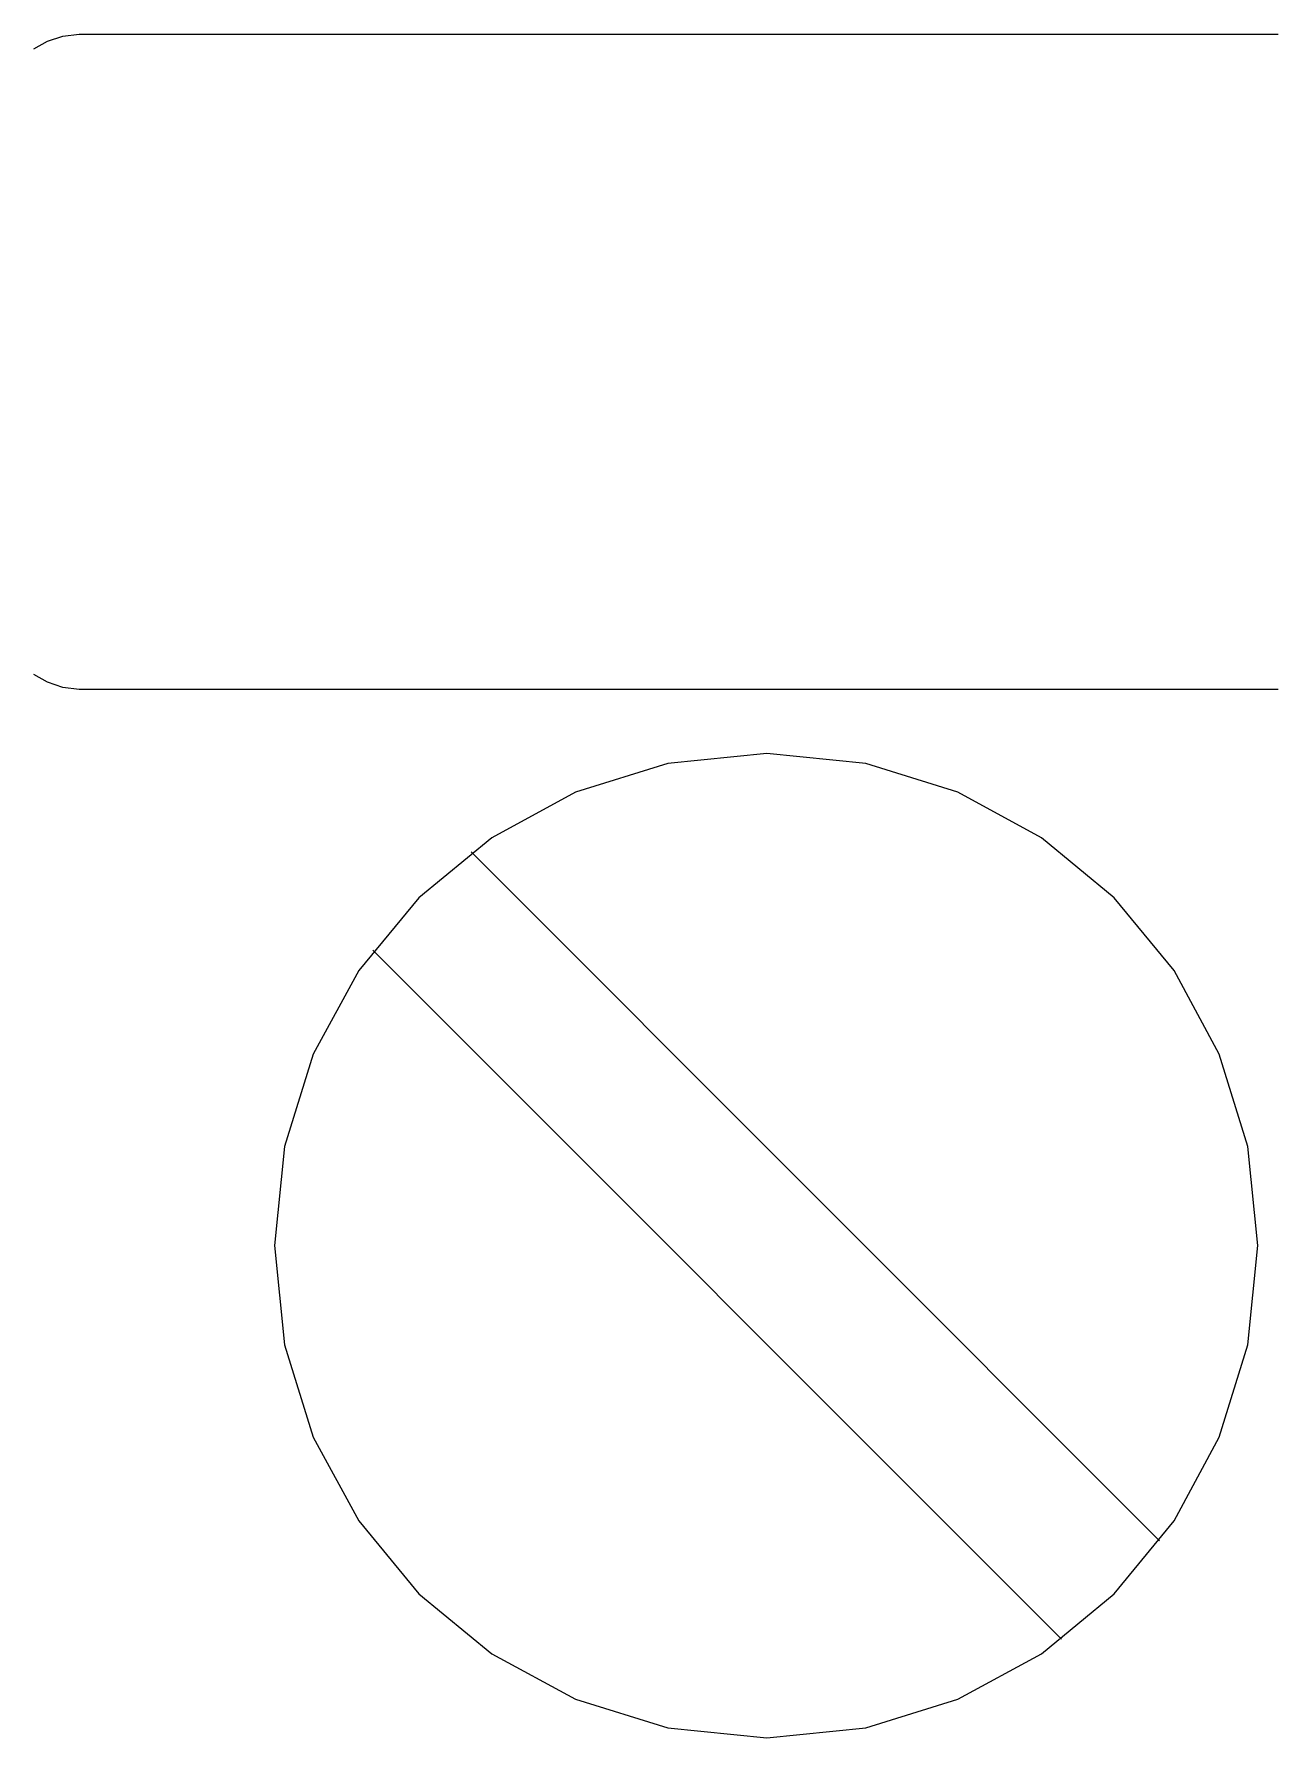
# Model space of a CAD drawing. Extents: x 1 to 47.7, y 0.2 to 35.
# Drawn here: x 34.971 to 35.393, y 17.567 to 18.146 of the extents above; entities that cross this region are included whole.
import ezdxf

# ---------------------------------------------------------------- set-up
doc = ezdxf.new("R2010")
doc.units = 0
doc.header["$MEASUREMENT"] = 0
for name, color, linetype in [('5_1___24__TARGET_LEDS___12', 7, 'CONTINUOUS'), ('6_2___8__INDEPENDENT_INPUT', 7, 'CONTINUOUS'), ('6_3___8__OPTOISO_INDEPENDE', 7, 'CONTINUOUS'), ('6_4___24__OPTOISO_INDEPEND', 7, 'CONTINUOUS'), ('6_5___8__INDEPENDENT_INPUT', 7, 'CONTINUOUS'), ('6_6___8__INDEPENDENT_INPUT', 7, 'CONTINUOUS'), ('6_7___8__OPTOISO_INDEPENDE', 7, 'CONTINUOUS'), ('6_8___8__OPTOISO_INDEPENDE', 7, 'CONTINUOUS')]:
    doc.layers.add(name, color=color, linetype=linetype)

msp = doc.modelspace()

# ---------------------------------------------------------------- linework, layer by layer
at = {"layer": '5_1___24__TARGET_LEDS___12'}
for points in [[(34.97086, 18.14137), (34.97558, 18.144), (34.98076, 18.14572), (34.98632, 18.14642), (34.99907, 18.14643), (35.0384, 18.14643), (35.09721, 18.14643), (35.16724, 18.14643), (35.24023, 18.14643), (35.3079, 18.14643), (35.36199, 18.14643), (35.39423, 18.14643)], [(35.39423, 17.92359), (35.36199, 17.92359), (35.3079, 17.92359), (35.24023, 17.92359), (35.16724, 17.92359), (35.09721, 17.92359), (35.0384, 17.92359), (34.99907, 17.92359), (34.98632, 17.9236), (34.98076, 17.9243), (34.97558, 17.92602), (34.97086, 17.92866)], [(35.35392, 17.63406), (35.11966, 17.86833)], [(35.3205, 17.60064), (35.08623, 17.83491)]]:
    msp.add_lwpolyline(points, dxfattribs=at)
msp.add_lwpolyline([(35.22027, 17.56706), (35.25395, 17.57046), (35.28532, 17.58021), (35.3137, 17.59564), (35.33842, 17.61609), (35.35882, 17.64086), (35.37422, 17.6693), (35.38395, 17.70073), (35.38734, 17.73449), (35.38395, 17.76819), (35.37422, 17.79958), (35.35882, 17.82799), (35.33842, 17.85275), (35.3137, 17.87317), (35.28532, 17.8886), (35.25395, 17.89835), (35.22027, 17.90175), (35.18656, 17.89835), (35.15515, 17.8886), (35.12671, 17.87317), (35.10191, 17.85275), (35.08145, 17.82799), (35.06599, 17.79958), (35.05622, 17.76819), (35.05282, 17.73449), (35.05622, 17.70073), (35.06599, 17.6693), (35.08145, 17.64086), (35.10191, 17.61609), (35.12671, 17.59564), (35.15515, 17.58021), (35.18656, 17.57046)], close=True, dxfattribs=at)
at = {"layer": '6_2___8__INDEPENDENT_INPUT'}
for points in [[(34.97086, 18.14137), (34.97558, 18.144), (34.98076, 18.14572), (34.98632, 18.14642), (34.99907, 18.14643), (35.0384, 18.14643), (35.09721, 18.14643), (35.16724, 18.14643), (35.24023, 18.14643), (35.3079, 18.14643), (35.36199, 18.14643), (35.39423, 18.14643)], [(35.39423, 17.92359), (35.36199, 17.92359), (35.3079, 17.92359), (35.24023, 17.92359), (35.16724, 17.92359), (35.09721, 17.92359), (35.0384, 17.92359), (34.99907, 17.92359), (34.98632, 17.9236), (34.98076, 17.9243), (34.97558, 17.92602), (34.97086, 17.92866)], [(35.35392, 17.63406), (35.11966, 17.86833)], [(35.3205, 17.60064), (35.08623, 17.83491)]]:
    msp.add_lwpolyline(points, dxfattribs=at)
msp.add_lwpolyline([(35.22027, 17.56706), (35.25395, 17.57046), (35.28532, 17.58021), (35.3137, 17.59564), (35.33842, 17.61609), (35.35882, 17.64086), (35.37422, 17.6693), (35.38395, 17.70073), (35.38734, 17.73449), (35.38395, 17.76819), (35.37422, 17.79958), (35.35882, 17.82799), (35.33842, 17.85275), (35.3137, 17.87317), (35.28532, 17.8886), (35.25395, 17.89835), (35.22027, 17.90175), (35.18656, 17.89835), (35.15515, 17.8886), (35.12671, 17.87317), (35.10191, 17.85275), (35.08145, 17.82799), (35.06599, 17.79958), (35.05622, 17.76819), (35.05282, 17.73449), (35.05622, 17.70073), (35.06599, 17.6693), (35.08145, 17.64086), (35.10191, 17.61609), (35.12671, 17.59564), (35.15515, 17.58021), (35.18656, 17.57046)], close=True, dxfattribs=at)
at = {"layer": '6_3___8__OPTOISO_INDEPENDE'}
for points in [[(34.97086, 18.14137), (34.97558, 18.144), (34.98076, 18.14572), (34.98632, 18.14642), (34.99907, 18.14643), (35.0384, 18.14643), (35.09721, 18.14643), (35.16724, 18.14643), (35.24023, 18.14643), (35.3079, 18.14643), (35.36199, 18.14643), (35.39423, 18.14643)], [(35.39423, 17.92359), (35.36199, 17.92359), (35.3079, 17.92359), (35.24023, 17.92359), (35.16724, 17.92359), (35.09721, 17.92359), (35.0384, 17.92359), (34.99907, 17.92359), (34.98632, 17.9236), (34.98076, 17.9243), (34.97558, 17.92602), (34.97086, 17.92866)], [(35.35392, 17.63406), (35.11966, 17.86833)], [(35.3205, 17.60064), (35.08623, 17.83491)]]:
    msp.add_lwpolyline(points, dxfattribs=at)
msp.add_lwpolyline([(35.22027, 17.56706), (35.25395, 17.57046), (35.28532, 17.58021), (35.3137, 17.59564), (35.33842, 17.61609), (35.35882, 17.64086), (35.37422, 17.6693), (35.38395, 17.70073), (35.38734, 17.73449), (35.38395, 17.76819), (35.37422, 17.79958), (35.35882, 17.82799), (35.33842, 17.85275), (35.3137, 17.87317), (35.28532, 17.8886), (35.25395, 17.89835), (35.22027, 17.90175), (35.18656, 17.89835), (35.15515, 17.8886), (35.12671, 17.87317), (35.10191, 17.85275), (35.08145, 17.82799), (35.06599, 17.79958), (35.05622, 17.76819), (35.05282, 17.73449), (35.05622, 17.70073), (35.06599, 17.6693), (35.08145, 17.64086), (35.10191, 17.61609), (35.12671, 17.59564), (35.15515, 17.58021), (35.18656, 17.57046)], close=True, dxfattribs=at)
at = {"layer": '6_4___24__OPTOISO_INDEPEND'}
for points in [[(34.97086, 18.14137), (34.97558, 18.144), (34.98076, 18.14572), (34.98632, 18.14642), (34.99907, 18.14643), (35.0384, 18.14643), (35.09721, 18.14643), (35.16724, 18.14643), (35.24023, 18.14643), (35.3079, 18.14643), (35.36199, 18.14643), (35.39423, 18.14643)], [(35.39423, 17.92359), (35.36199, 17.92359), (35.3079, 17.92359), (35.24023, 17.92359), (35.16724, 17.92359), (35.09721, 17.92359), (35.0384, 17.92359), (34.99907, 17.92359), (34.98632, 17.9236), (34.98076, 17.9243), (34.97558, 17.92602), (34.97086, 17.92866)], [(35.35392, 17.63406), (35.11966, 17.86833)], [(35.3205, 17.60064), (35.08623, 17.83491)]]:
    msp.add_lwpolyline(points, dxfattribs=at)
msp.add_lwpolyline([(35.22027, 17.56706), (35.25395, 17.57046), (35.28532, 17.58021), (35.3137, 17.59564), (35.33842, 17.61609), (35.35882, 17.64086), (35.37422, 17.6693), (35.38395, 17.70073), (35.38734, 17.73449), (35.38395, 17.76819), (35.37422, 17.79958), (35.35882, 17.82799), (35.33842, 17.85275), (35.3137, 17.87317), (35.28532, 17.8886), (35.25395, 17.89835), (35.22027, 17.90175), (35.18656, 17.89835), (35.15515, 17.8886), (35.12671, 17.87317), (35.10191, 17.85275), (35.08145, 17.82799), (35.06599, 17.79958), (35.05622, 17.76819), (35.05282, 17.73449), (35.05622, 17.70073), (35.06599, 17.6693), (35.08145, 17.64086), (35.10191, 17.61609), (35.12671, 17.59564), (35.15515, 17.58021), (35.18656, 17.57046)], close=True, dxfattribs=at)
at = {"layer": '6_5___8__INDEPENDENT_INPUT'}
for points in [[(34.97086, 18.14137), (34.97558, 18.144), (34.98076, 18.14572), (34.98632, 18.14642), (34.99907, 18.14643), (35.0384, 18.14643), (35.09721, 18.14643), (35.16724, 18.14643), (35.24023, 18.14643), (35.3079, 18.14643), (35.36199, 18.14643), (35.39423, 18.14643)], [(35.39423, 17.92359), (35.36199, 17.92359), (35.3079, 17.92359), (35.24023, 17.92359), (35.16724, 17.92359), (35.09721, 17.92359), (35.0384, 17.92359), (34.99907, 17.92359), (34.98632, 17.9236), (34.98076, 17.9243), (34.97558, 17.92602), (34.97086, 17.92866)], [(35.35392, 17.63406), (35.11966, 17.86833)], [(35.3205, 17.60064), (35.08623, 17.83491)]]:
    msp.add_lwpolyline(points, dxfattribs=at)
msp.add_lwpolyline([(35.22027, 17.56706), (35.25395, 17.57046), (35.28532, 17.58021), (35.3137, 17.59564), (35.33842, 17.61609), (35.35882, 17.64086), (35.37422, 17.6693), (35.38395, 17.70073), (35.38734, 17.73449), (35.38395, 17.76819), (35.37422, 17.79958), (35.35882, 17.82799), (35.33842, 17.85275), (35.3137, 17.87317), (35.28532, 17.8886), (35.25395, 17.89835), (35.22027, 17.90175), (35.18656, 17.89835), (35.15515, 17.8886), (35.12671, 17.87317), (35.10191, 17.85275), (35.08145, 17.82799), (35.06599, 17.79958), (35.05622, 17.76819), (35.05282, 17.73449), (35.05622, 17.70073), (35.06599, 17.6693), (35.08145, 17.64086), (35.10191, 17.61609), (35.12671, 17.59564), (35.15515, 17.58021), (35.18656, 17.57046)], close=True, dxfattribs=at)
at = {"layer": '6_6___8__INDEPENDENT_INPUT'}
for points in [[(34.97086, 18.14137), (34.97558, 18.144), (34.98076, 18.14572), (34.98632, 18.14642), (34.99907, 18.14643), (35.0384, 18.14643), (35.09721, 18.14643), (35.16724, 18.14643), (35.24023, 18.14643), (35.3079, 18.14643), (35.36199, 18.14643), (35.39423, 18.14643)], [(35.39423, 17.92359), (35.36199, 17.92359), (35.3079, 17.92359), (35.24023, 17.92359), (35.16724, 17.92359), (35.09721, 17.92359), (35.0384, 17.92359), (34.99907, 17.92359), (34.98632, 17.9236), (34.98076, 17.9243), (34.97558, 17.92602), (34.97086, 17.92866)], [(35.35392, 17.63406), (35.11966, 17.86833)], [(35.3205, 17.60064), (35.08623, 17.83491)]]:
    msp.add_lwpolyline(points, dxfattribs=at)
msp.add_lwpolyline([(35.22027, 17.56706), (35.25395, 17.57046), (35.28532, 17.58021), (35.3137, 17.59564), (35.33842, 17.61609), (35.35882, 17.64086), (35.37422, 17.6693), (35.38395, 17.70073), (35.38734, 17.73449), (35.38395, 17.76819), (35.37422, 17.79958), (35.35882, 17.82799), (35.33842, 17.85275), (35.3137, 17.87317), (35.28532, 17.8886), (35.25395, 17.89835), (35.22027, 17.90175), (35.18656, 17.89835), (35.15515, 17.8886), (35.12671, 17.87317), (35.10191, 17.85275), (35.08145, 17.82799), (35.06599, 17.79958), (35.05622, 17.76819), (35.05282, 17.73449), (35.05622, 17.70073), (35.06599, 17.6693), (35.08145, 17.64086), (35.10191, 17.61609), (35.12671, 17.59564), (35.15515, 17.58021), (35.18656, 17.57046)], close=True, dxfattribs=at)
at = {"layer": '6_7___8__OPTOISO_INDEPENDE'}
for points in [[(34.97086, 18.14137), (34.97558, 18.144), (34.98076, 18.14572), (34.98632, 18.14642), (34.99907, 18.14643), (35.0384, 18.14643), (35.09721, 18.14643), (35.16724, 18.14643), (35.24023, 18.14643), (35.3079, 18.14643), (35.36199, 18.14643), (35.39423, 18.14643)], [(35.39423, 17.92359), (35.36199, 17.92359), (35.3079, 17.92359), (35.24023, 17.92359), (35.16724, 17.92359), (35.09721, 17.92359), (35.0384, 17.92359), (34.99907, 17.92359), (34.98632, 17.9236), (34.98076, 17.9243), (34.97558, 17.92602), (34.97086, 17.92866)], [(35.35392, 17.63406), (35.11966, 17.86833)], [(35.3205, 17.60064), (35.08623, 17.83491)]]:
    msp.add_lwpolyline(points, dxfattribs=at)
msp.add_lwpolyline([(35.22027, 17.56706), (35.25395, 17.57046), (35.28532, 17.58021), (35.3137, 17.59564), (35.33842, 17.61609), (35.35882, 17.64086), (35.37422, 17.6693), (35.38395, 17.70073), (35.38734, 17.73449), (35.38395, 17.76819), (35.37422, 17.79958), (35.35882, 17.82799), (35.33842, 17.85275), (35.3137, 17.87317), (35.28532, 17.8886), (35.25395, 17.89835), (35.22027, 17.90175), (35.18656, 17.89835), (35.15515, 17.8886), (35.12671, 17.87317), (35.10191, 17.85275), (35.08145, 17.82799), (35.06599, 17.79958), (35.05622, 17.76819), (35.05282, 17.73449), (35.05622, 17.70073), (35.06599, 17.6693), (35.08145, 17.64086), (35.10191, 17.61609), (35.12671, 17.59564), (35.15515, 17.58021), (35.18656, 17.57046)], close=True, dxfattribs=at)
at = {"layer": '6_8___8__OPTOISO_INDEPENDE'}
for points in [[(34.97086, 18.14137), (34.97558, 18.144), (34.98076, 18.14572), (34.98632, 18.14642), (34.99907, 18.14643), (35.0384, 18.14643), (35.09721, 18.14643), (35.16724, 18.14643), (35.24023, 18.14643), (35.3079, 18.14643), (35.36199, 18.14643), (35.39423, 18.14643)], [(35.39423, 17.92359), (35.36199, 17.92359), (35.3079, 17.92359), (35.24023, 17.92359), (35.16724, 17.92359), (35.09721, 17.92359), (35.0384, 17.92359), (34.99907, 17.92359), (34.98632, 17.9236), (34.98076, 17.9243), (34.97558, 17.92602), (34.97086, 17.92866)], [(35.35392, 17.63406), (35.11966, 17.86833)], [(35.3205, 17.60064), (35.08623, 17.83491)]]:
    msp.add_lwpolyline(points, dxfattribs=at)
msp.add_lwpolyline([(35.22027, 17.56706), (35.25395, 17.57046), (35.28532, 17.58021), (35.3137, 17.59564), (35.33842, 17.61609), (35.35882, 17.64086), (35.37422, 17.6693), (35.38395, 17.70073), (35.38734, 17.73449), (35.38395, 17.76819), (35.37422, 17.79958), (35.35882, 17.82799), (35.33842, 17.85275), (35.3137, 17.87317), (35.28532, 17.8886), (35.25395, 17.89835), (35.22027, 17.90175), (35.18656, 17.89835), (35.15515, 17.8886), (35.12671, 17.87317), (35.10191, 17.85275), (35.08145, 17.82799), (35.06599, 17.79958), (35.05622, 17.76819), (35.05282, 17.73449), (35.05622, 17.70073), (35.06599, 17.6693), (35.08145, 17.64086), (35.10191, 17.61609), (35.12671, 17.59564), (35.15515, 17.58021), (35.18656, 17.57046)], close=True, dxfattribs=at)

doc.saveas('drawing.dxf')
